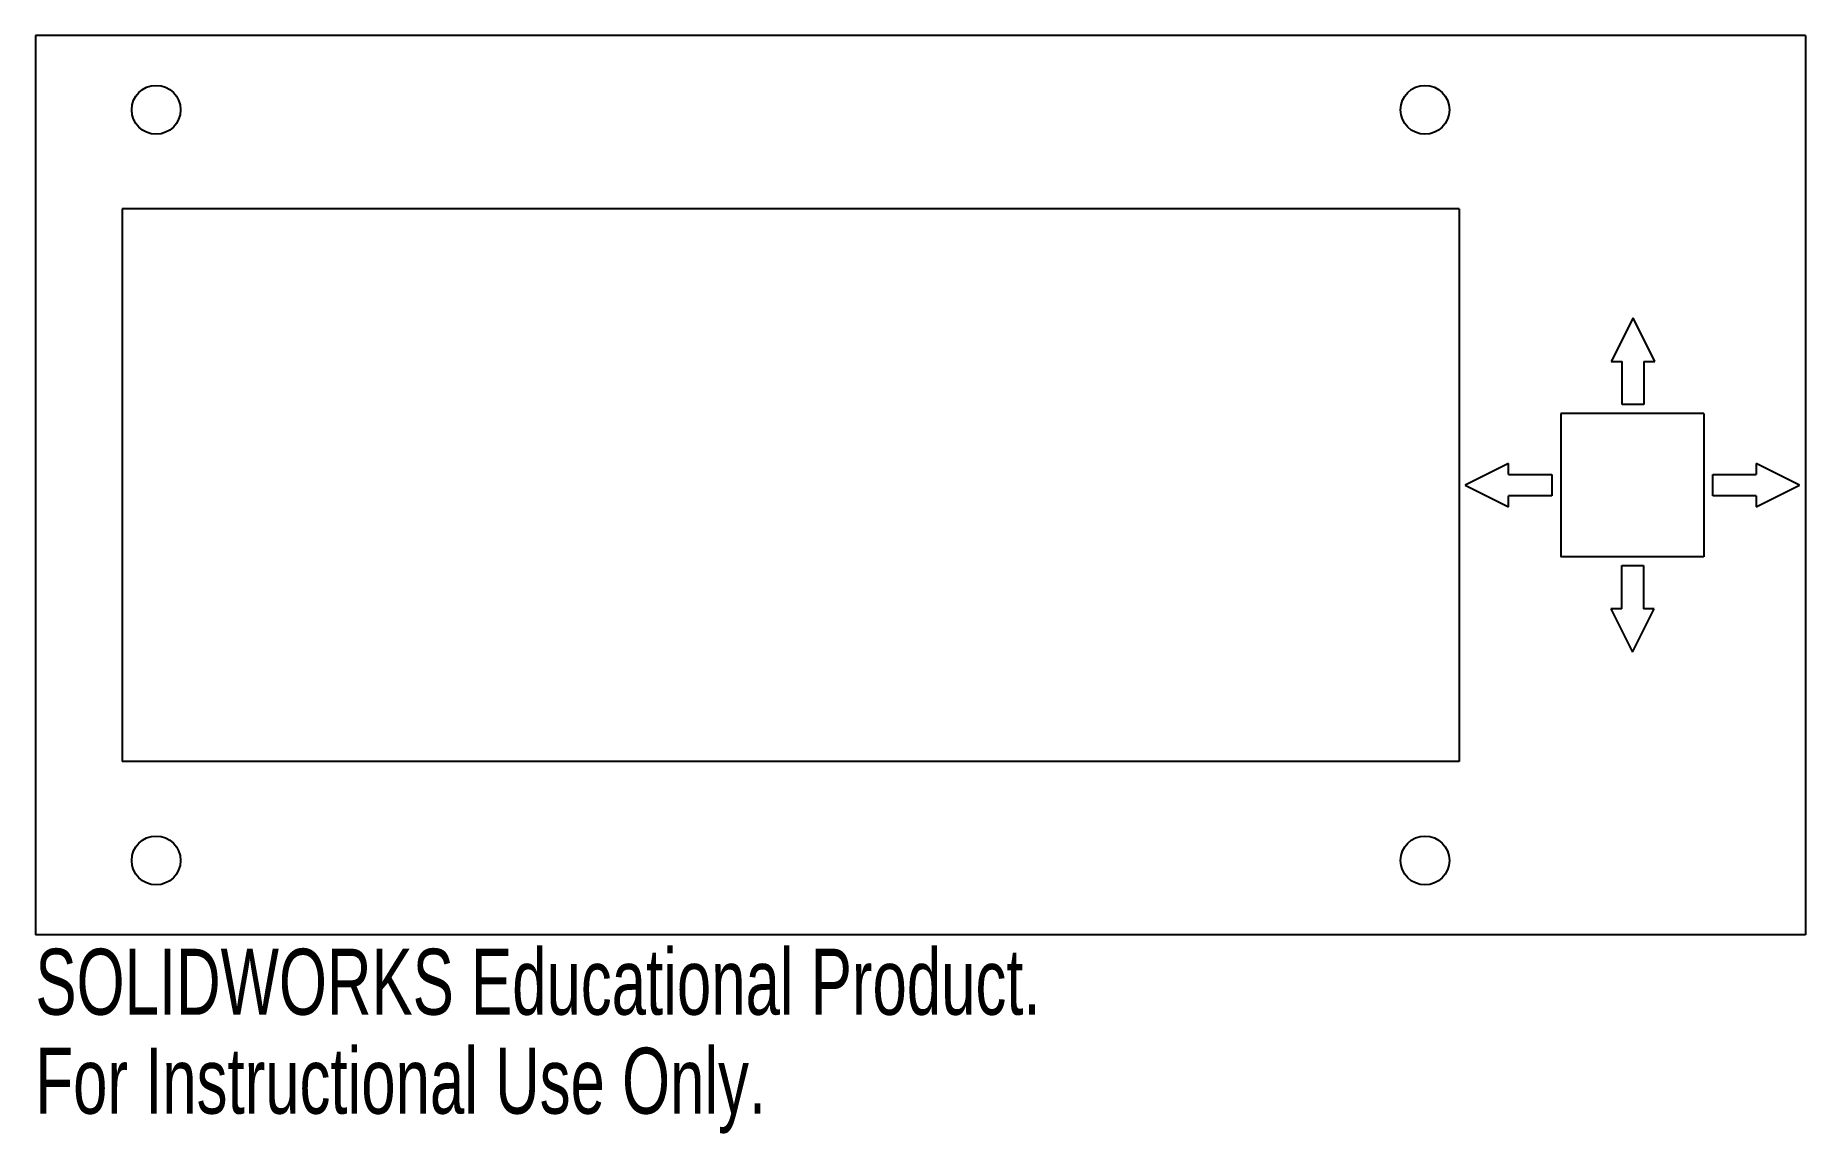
# Model space of a CAD drawing. Header units: millimetres. Extents: x -55 to 74, y -48 to 33.
import ezdxf

# ---------------------------------------------------------------- set-up
doc = ezdxf.new("R2010")
doc.units = ezdxf.units.MM
doc.styles.add('SLDTEXTSTYLE0', font='TXT', dxfattribs={"width": 0.7})

msp = doc.modelspace()

# ---------------------------------------------------------------- linework, layer by layer
at = {"color": 7, "linetype": 'Continuous', "lineweight": 25}
for p, q in [((-55.35, 32.95), (-55.35, -32.95)), ((74.4, 32.95), (-55.35, 32.95)), ((74.4, 32.95), (74.4, -32.95)), ((49, 20.25), (-49, 20.25)), ((-49, 20.25), (-49, -20.25)), ((49, 20.25), (49, -20.25)), ((61.75, 12.25), (60.16, 9.07)), ((63.34, 9.07), (61.75, 12.25)), ((60.16, 9.07), (60.96, 9.07)), ((60.96, 5.9), (60.96, 9.07)), ((62.54, 9.07), (62.54, 5.9)), ((62.54, 9.07), (63.34, 9.07)), ((66.95, 5.25), (56.45, 5.25)), ((56.45, 5.25), (56.45, -5.25)), ((62.54, 5.9), (60.96, 5.9)), ((66.95, 5.25), (66.95, -5.25)), ((52.62, 1.59), (49.45, 0)), ((52.62, 0.79), (52.62, 1.59)), ((73.95, 0), (70.78, 1.59)), ((70.78, 1.59), (70.78, 0.79)), ((49.45, 0), (52.62, -1.59)), ((52.62, 0.79), (55.8, 0.79)), ((55.8, 0.79), (55.8, -0.79)), ((67.6, 0.79), (70.78, 0.79)), ((67.6, -0.79), (67.6, 0.79)), ((70.78, -1.59), (73.95, 0)), ((52.62, -1.59), (52.62, -0.79)), ((55.8, -0.79), (52.62, -0.79)), ((70.78, -0.79), (67.6, -0.79)), ((70.78, -0.79), (70.78, -1.59)), ((66.95, -5.25), (56.45, -5.25)), ((60.93, -9.07), (60.93, -5.9)), ((60.93, -5.9), (62.51, -5.9)), ((62.51, -5.9), (62.51, -9.07)), ((60.93, -9.07), (60.13, -9.07)), ((60.13, -9.07), (61.72, -12.25)), ((61.72, -12.25), (63.31, -9.07)), ((63.31, -9.07), (62.51, -9.07)), ((49, -20.25), (-49, -20.25)), ((74.4, -32.95), (-55.35, -32.95))]:
    msp.add_line(p, q, dxfattribs=at)
for centre in [(-46.5, 27.5), (46.5, 27.5), (-46.5, -27.5), (46.5, -27.5)]:
    msp.add_circle(centre, 1.79, dxfattribs=at)

# ---------------------------------------------------------------- texts
at = {"color": 7, "linetype": 'Continuous', "char_height": 4.8336, "attachment_point": 1, "style": 'SLDTEXTSTYLE0'}
for s, insert in [('SOLIDWORKS Educational Product.', (-55.35, -33.97)), ('For Instructional Use Only.', (-55.35, -41.22))]:
    msp.add_mtext(s, dxfattribs=dict(at, insert=insert))

doc.saveas('drawing.dxf')
